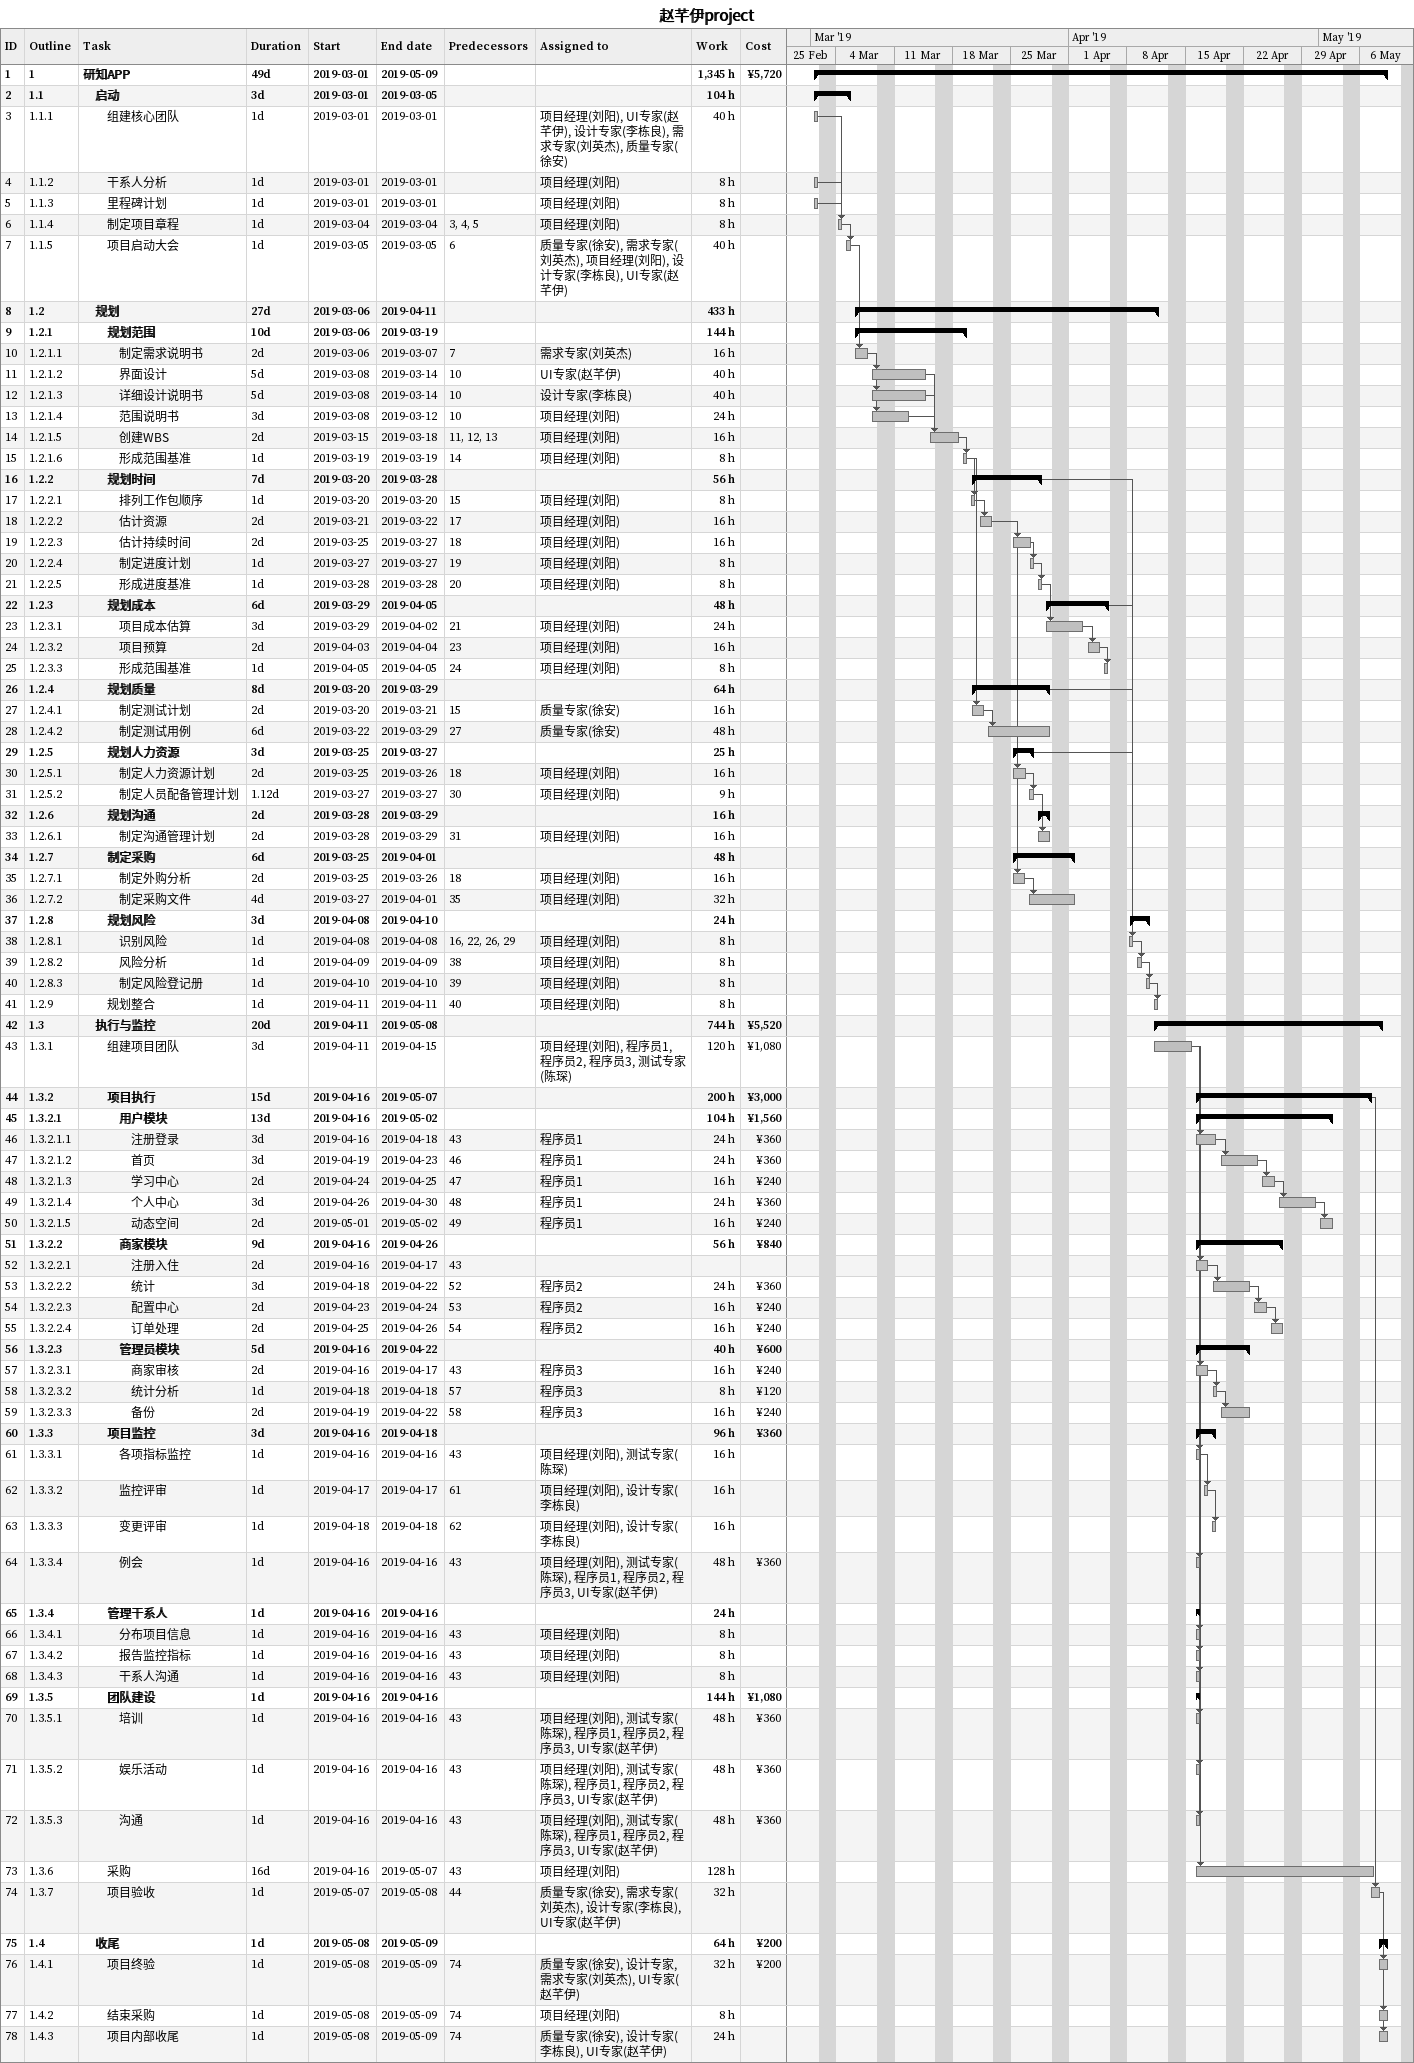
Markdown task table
赵芊伊project

| ID | WBS | Task | Duration | Start | Finish | Predecessors | Resources | Work (h) | Cost (¥) |
|---|---|---|---|---|---|---|---|---|---|
| 1 | 1 | **研知APP** | 49d | 2019-03-01 | 2019-05-09 |  |  | 1345 | 5720 |
| 2 | 1.1 | **启动** | 3d | 2019-03-01 | 2019-03-05 |  |  | 104 |  |
| 3 | 1.1.1 | 组建核心团队 | 1d | 2019-03-01 | 2019-03-01 |  | 项目经理(刘阳), UI专家(赵芊伊), 设计专家(李栋良), 需求专家(刘英杰), 质量专家(徐安) | 40 |  |
| 4 | 1.1.2 | 干系人分析 | 1d | 2019-03-01 | 2019-03-01 |  | 项目经理(刘阳) | 8 |  |
| 5 | 1.1.3 | 里程碑计划 | 1d | 2019-03-01 | 2019-03-01 |  | 项目经理(刘阳) | 8 |  |
| 6 | 1.1.4 | 制定项目章程 | 1d | 2019-03-04 | 2019-03-04 | 3, 4, 5 | 项目经理(刘阳) | 8 |  |
| 7 | 1.1.5 | 项目启动大会 | 1d | 2019-03-05 | 2019-03-05 | 6 | 质量专家(徐安), 需求专家(刘英杰), 项目经理(刘阳), 设计专家(李栋良), UI专家(赵芊伊) | 40 |  |
| 8 | 1.2 | **规划** | 27d | 2019-03-06 | 2019-04-11 |  |  | 433 |  |
| 9 | 1.2.1 | **规划范围** | 10d | 2019-03-06 | 2019-03-19 |  |  | 144 |  |
| 10 | 1.2.1.1 | 制定需求说明书 | 2d | 2019-03-06 | 2019-03-07 | 7 | 需求专家(刘英杰) | 16 |  |
| 11 | 1.2.1.2 | 界面设计 | 5d | 2019-03-08 | 2019-03-14 | 10 | UI专家(赵芊伊) | 40 |  |
| 12 | 1.2.1.3 | 详细设计说明书 | 5d | 2019-03-08 | 2019-03-14 | 10 | 设计专家(李栋良) | 40 |  |
| 13 | 1.2.1.4 | 范围说明书 | 3d | 2019-03-08 | 2019-03-12 | 10 | 项目经理(刘阳) | 24 |  |
| 14 | 1.2.1.5 | 创建WBS | 2d | 2019-03-15 | 2019-03-18 | 11, 12, 13 | 项目经理(刘阳) | 16 |  |
| 15 | 1.2.1.6 | 形成范围基准 | 1d | 2019-03-19 | 2019-03-19 | 14 | 项目经理(刘阳) | 8 |  |
| 16 | 1.2.2 | **规划时间** | 7d | 2019-03-20 | 2019-03-28 |  |  | 56 |  |
| 17 | 1.2.2.1 | 排列工作包顺序 | 1d | 2019-03-20 | 2019-03-20 | 15 | 项目经理(刘阳) | 8 |  |
| 18 | 1.2.2.2 | 估计资源 | 2d | 2019-03-21 | 2019-03-22 | 17 | 项目经理(刘阳) | 16 |  |
| 19 | 1.2.2.3 | 估计持续时间 | 2d | 2019-03-25 | 2019-03-27 | 18 | 项目经理(刘阳) | 16 |  |
| 20 | 1.2.2.4 | 制定进度计划 | 1d | 2019-03-27 | 2019-03-27 | 19 | 项目经理(刘阳) | 8 |  |
| 21 | 1.2.2.5 | 形成进度基准 | 1d | 2019-03-28 | 2019-03-28 | 20 | 项目经理(刘阳) | 8 |  |
| 22 | 1.2.3 | **规划成本** | 6d | 2019-03-29 | 2019-04-05 |  |  | 48 |  |
| 23 | 1.2.3.1 | 项目成本估算 | 3d | 2019-03-29 | 2019-04-02 | 21 | 项目经理(刘阳) | 24 |  |
| 24 | 1.2.3.2 | 项目预算 | 2d | 2019-04-03 | 2019-04-04 | 23 | 项目经理(刘阳) | 16 |  |
| 25 | 1.2.3.3 | 形成范围基准 | 1d | 2019-04-05 | 2019-04-05 | 24 | 项目经理(刘阳) | 8 |  |
| 26 | 1.2.4 | **规划质量** | 8d | 2019-03-20 | 2019-03-29 |  |  | 64 |  |
| 27 | 1.2.4.1 | 制定测试计划 | 2d | 2019-03-20 | 2019-03-21 | 15 | 质量专家(徐安) | 16 |  |
| 28 | 1.2.4.2 | 制定测试用例 | 6d | 2019-03-22 | 2019-03-29 | 27 | 质量专家(徐安) | 48 |  |
| 29 | 1.2.5 | **规划人力资源** | 3d | 2019-03-25 | 2019-03-27 |  |  | 25 |  |
| 30 | 1.2.5.1 | 制定人力资源计划 | 2d | 2019-03-25 | 2019-03-26 | 18 | 项目经理(刘阳) | 16 |  |
| 31 | 1.2.5.2 | 制定人员配备管理计划 | 1.12d | 2019-03-27 | 2019-03-27 | 30 | 项目经理(刘阳) | 9 |  |
| 32 | 1.2.6 | **规划沟通** | 2d | 2019-03-28 | 2019-03-29 |  |  | 16 |  |
| 33 | 1.2.6.1 | 制定沟通管理计划 | 2d | 2019-03-28 | 2019-03-29 | 31 | 项目经理(刘阳) | 16 |  |
| 34 | 1.2.7 | **制定采购** | 6d | 2019-03-25 | 2019-04-01 |  |  | 48 |  |
| 35 | 1.2.7.1 | 制定外购分析 | 2d | 2019-03-25 | 2019-03-26 | 18 | 项目经理(刘阳) | 16 |  |
| 36 | 1.2.7.2 | 制定采购文件 | 4d | 2019-03-27 | 2019-04-01 | 35 | 项目经理(刘阳) | 32 |  |
| 37 | 1.2.8 | **规划风险** | 3d | 2019-04-08 | 2019-04-10 |  |  | 24 |  |
| 38 | 1.2.8.1 | 识别风险 | 1d | 2019-04-08 | 2019-04-08 | 16, 22, 26, 29 | 项目经理(刘阳) | 8 |  |
| 39 | 1.2.8.2 | 风险分析 | 1d | 2019-04-09 | 2019-04-09 | 38 | 项目经理(刘阳) | 8 |  |
| 40 | 1.2.8.3 | 制定风险登记册 | 1d | 2019-04-10 | 2019-04-10 | 39 | 项目经理(刘阳) | 8 |  |
| 41 | 1.2.9 | 规划整合 | 1d | 2019-04-11 | 2019-04-11 | 40 | 项目经理(刘阳) | 8 |  |
| 42 | 1.3 | **执行与监控** | 20d | 2019-04-11 | 2019-05-08 |  |  | 744 | 5520 |
| 43 | 1.3.1 | 组建项目团队 | 3d | 2019-04-11 | 2019-04-15 |  | 项目经理(刘阳), 程序员1, 程序员2, 程序员3, 测试专家(陈琛) | 120 | 1080 |
| 44 | 1.3.2 | **项目执行** | 15d | 2019-04-16 | 2019-05-07 |  |  | 200 | 3000 |
| 45 | 1.3.2.1 | **用户模块** | 13d | 2019-04-16 | 2019-05-02 |  |  | 104 | 1560 |
| 46 | 1.3.2.1.1 | 注册登录 | 3d | 2019-04-16 | 2019-04-18 | 43 | 程序员1 | 24 | 360 |
| 47 | 1.3.2.1.2 | 首页 | 3d | 2019-04-19 | 2019-04-23 | 46 | 程序员1 | 24 | 360 |
| 48 | 1.3.2.1.3 | 学习中心 | 2d | 2019-04-24 | 2019-04-25 | 47 | 程序员1 | 16 | 240 |
| 49 | 1.3.2.1.4 | 个人中心 | 3d | 2019-04-26 | 2019-04-30 | 48 | 程序员1 | 24 | 360 |
| 50 | 1.3.2.1.5 | 动态空间 | 2d | 2019-05-01 | 2019-05-02 | 49 | 程序员1 | 16 | 240 |
| 51 | 1.3.2.2 | **商家模块** | 9d | 2019-04-16 | 2019-04-26 |  |  | 56 | 840 |
| 52 | 1.3.2.2.1 | 注册入住 | 2d | 2019-04-16 | 2019-04-17 | 43 |  |  |  |
| 53 | 1.3.2.2.2 | 统计 | 3d | 2019-04-18 | 2019-04-22 | 52 | 程序员2 | 24 | 360 |
| 54 | 1.3.2.2.3 | 配置中心 | 2d | 2019-04-23 | 2019-04-24 | 53 | 程序员2 | 16 | 240 |
| 55 | 1.3.2.2.4 | 订单处理 | 2d | 2019-04-25 | 2019-04-26 | 54 | 程序员2 | 16 | 240 |
| 56 | 1.3.2.3 | **管理员模块** | 5d | 2019-04-16 | 2019-04-22 |  |  | 40 | 600 |
| 57 | 1.3.2.3.1 | 商家审核 | 2d | 2019-04-16 | 2019-04-17 | 43 | 程序员3 | 16 | 240 |
| 58 | 1.3.2.3.2 | 统计分析 | 1d | 2019-04-18 | 2019-04-18 | 57 | 程序员3 | 8 | 120 |
| 59 | 1.3.2.3.3 | 备份 | 2d | 2019-04-19 | 2019-04-22 | 58 | 程序员3 | 16 | 240 |
| 60 | 1.3.3 | **项目监控** | 3d | 2019-04-16 | 2019-04-18 |  |  | 96 | 360 |
| 61 | 1.3.3.1 | 各项指标监控 | 1d | 2019-04-16 | 2019-04-16 | 43 | 项目经理(刘阳), 测试专家(陈琛) | 16 |  |
| 62 | 1.3.3.2 | 监控评审 | 1d | 2019-04-17 | 2019-04-17 | 61 | 项目经理(刘阳), 设计专家(李栋良) | 16 |  |
| 63 | 1.3.3.3 | 变更评审 | 1d | 2019-04-18 | 2019-04-18 | 62 | 项目经理(刘阳), 设计专家(李栋良) | 16 |  |
| 64 | 1.3.3.4 | 例会 | 1d | 2019-04-16 | 2019-04-16 | 43 | 项目经理(刘阳), 测试专家(陈琛), 程序员1, 程序员2, 程序员3, UI专家(赵芊伊) | 48 | 360 |
| 65 | 1.3.4 | **管理干系人** | 1d | 2019-04-16 | 2019-04-16 |  |  | 24 |  |
| 66 | 1.3.4.1 | 分布项目信息 | 1d | 2019-04-16 | 2019-04-16 | 43 | 项目经理(刘阳) | 8 |  |
| 67 | 1.3.4.2 | 报告监控指标 | 1d | 2019-04-16 | 2019-04-16 | 43 | 项目经理(刘阳) | 8 |  |
| 68 | 1.3.4.3 | 干系人沟通 | 1d | 2019-04-16 | 2019-04-16 | 43 | 项目经理(刘阳) | 8 |  |
| 69 | 1.3.5 | **团队建设** | 1d | 2019-04-16 | 2019-04-16 |  |  | 144 | 1080 |
| 70 | 1.3.5.1 | 培训 | 1d | 2019-04-16 | 2019-04-16 | 43 | 项目经理(刘阳), 测试专家(陈琛), 程序员1, 程序员2, 程序员3, UI专家(赵芊伊) | 48 | 360 |
| 71 | 1.3.5.2 | 娱乐活动 | 1d | 2019-04-16 | 2019-04-16 | 43 | 项目经理(刘阳), 测试专家(陈琛), 程序员1, 程序员2, 程序员3, UI专家(赵芊伊) | 48 | 360 |
| 72 | 1.3.5.3 | 沟通 | 1d | 2019-04-16 | 2019-04-16 | 43 | 项目经理(刘阳), 测试专家(陈琛), 程序员1, 程序员2, 程序员3, UI专家(赵芊伊) | 48 | 360 |
| 73 | 1.3.6 | 采购 | 16d | 2019-04-16 | 2019-05-07 | 43 | 项目经理(刘阳) | 128 |  |
| 74 | 1.3.7 | 项目验收 | 1d | 2019-05-07 | 2019-05-08 | 44 | 质量专家(徐安), 需求专家(刘英杰), 设计专家(李栋良), UI专家(赵芊伊) | 32 |  |
| 75 | 1.4 | **收尾** | 1d | 2019-05-08 | 2019-05-09 |  |  | 64 | 200 |
| 76 | 1.4.1 | 项目终验 | 1d | 2019-05-08 | 2019-05-09 | 74 | 质量专家(徐安), 设计专家, 需求专家(刘英杰), UI专家(赵芊伊) | 32 | 200 |
| 77 | 1.4.2 | 结束采购 | 1d | 2019-05-08 | 2019-05-09 | 74 | 项目经理(刘阳) | 8 |  |
| 78 | 1.4.3 | 项目内部收尾 | 1d | 2019-05-08 | 2019-05-09 | 74 | 质量专家(徐安), 设计专家(李栋良), UI专家(赵芊伊) | 24 |  |
